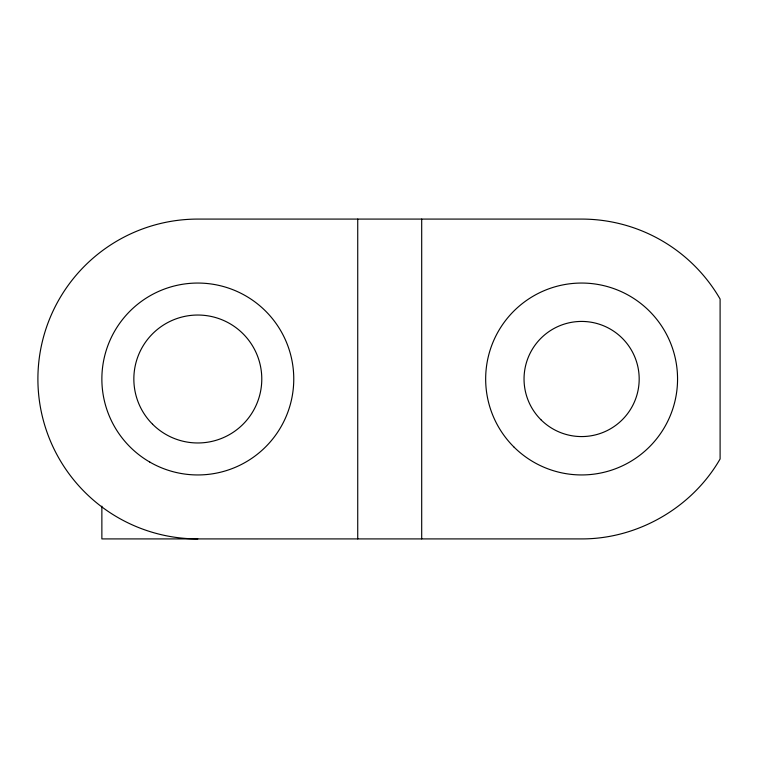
<?xml version="1.0" encoding="UTF-8"?>
<svg xmlns="http://www.w3.org/2000/svg" width="758" height="758" viewBox="0 0 758 758"><rect width="100%" height="100%" fill="white"/><g stroke="black" fill="none" stroke-linecap="round" stroke-linejoin="round"><path stroke-width="1.14" d="M421.694 219.081L421.694 538.91M357.729 219.081L357.729 538.91M101.866 506.155L101.866 538.91L581.613 538.91C637.715 539.071 692.187 507.623 720.1 458.96L720.1 299.04A159.919 159.919 0 0 0 581.613 219.081L197.819 219.081A159.9 159.9 0 0 0 37.9 379.009A159.9 159.9 0 0 0 197.81 538.91M513.763 446.841A95.953 95.953 0 0 0 674.288 403.834A95.953 95.953 0 0 0 556.779 286.316A95.953 95.953 0 0 0 513.763 446.841M540.899 419.705A57.57 57.57 0 0 0 637.222 393.895A57.57 57.57 0 0 0 566.709 323.391A57.57 57.57 0 0 0 540.899 419.705M149.838 462.096A95.953 95.953 0 0 0 293.763 379A95.953 95.953 0 0 0 149.838 295.904A95.953 95.953 0 0 0 149.838 462.096M152.585 424.234A63.966 63.966 0 0 0 259.606 395.553A63.966 63.966 0 0 0 181.257 317.214A63.966 63.966 0 0 0 152.585 424.234"/></g></svg>
